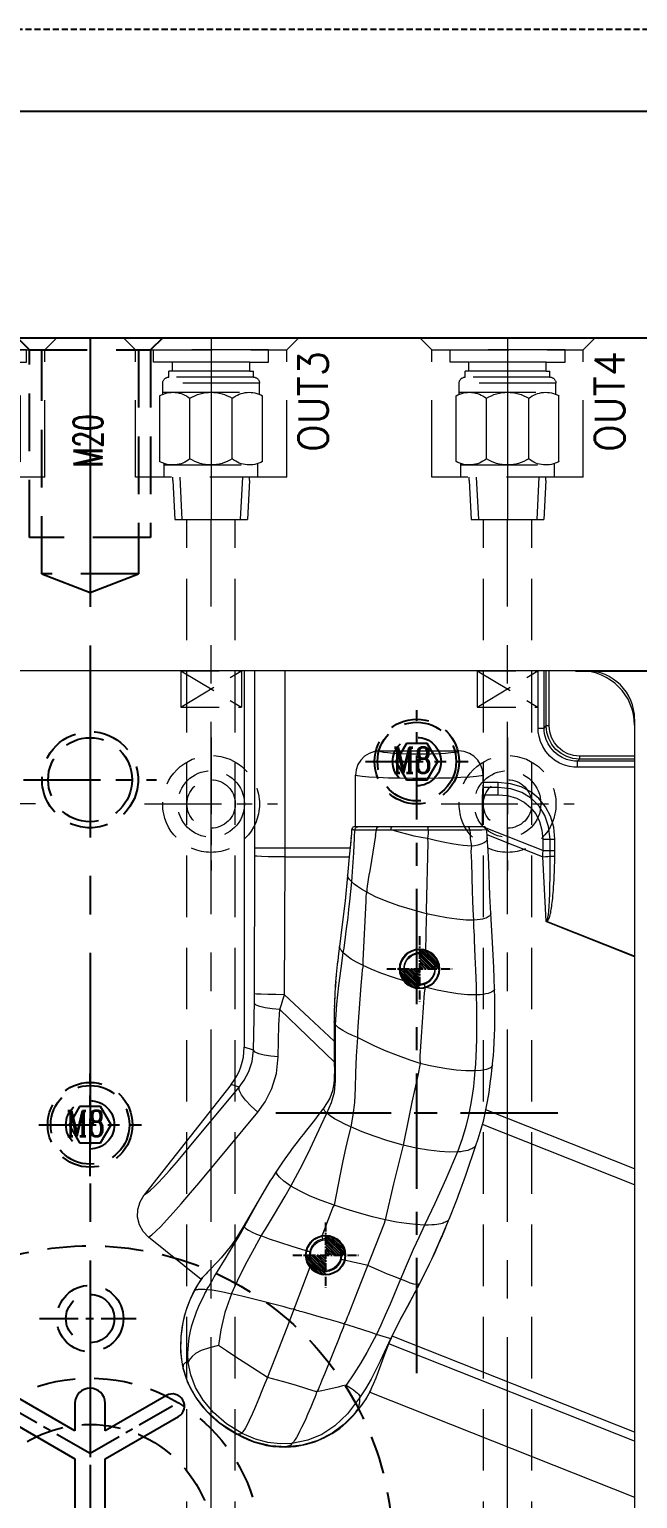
# Model space of a CAD drawing. Header units: inches. Extents: x 160917 to 162189, y -51061 to -50161.
# Drawn here: x 161896.2 to 161996.7, y -50404 to -50161.3 of the extents above; entities that cross this region are included whole.
import ezdxf
from ezdxf.enums import TextEntityAlignment as Align

# ---------------------------------------------------------------- set-up
doc = ezdxf.new("R2010")
doc.units = ezdxf.units.IN
doc.header["$LTSCALE"] = 2
doc.header["$MEASUREMENT"] = 0
doc.header["$PDMODE"] = 3
doc.header["$PDSIZE"] = 0.3125
for name, pattern in [('CENTER', [50.8, 31.75, -6.35, 6.35, -6.35]), ('CENTER2', [1.125, 0.75, -0.125, 0.125, -0.125]), ('DASHED', [0.75, 0.5, -0.25]), ('HIDDEN', [9.525, 6.35, -3.175])]:
    doc.linetypes.add(name, pattern=pattern)
doc.layers.get('0').update_dxf_attribs({"linetype": 'CONTINUOUS'})
doc.layers.get('Defpoints').update_dxf_attribs({"linetype": 'CONTINUOUS'})
for name, color, linetype in [('5', 5, 'CONTINUOUS'), ('A', 7, 'CONTINUOUS'), ('COOL', 122, 'CONTINUOUS'), ('DEFAULT_1', 7, 'CENTER'), ('Layer3', 3, 'CONTINUOUS'), ('PIN', 4, 'CONTINUOUS'), ('Ru', 8, 'CONTINUOUS'), ('SCREW', 52, 'HIDDEN'), ('WT', 4, 'CONTINUOUS')]:
    doc.layers.add(name, color=color, linetype=linetype)
for name, color, linetype, lineweight in [('dim', 3, 'CONTINUOUS', 15), ('PRODUCT', 1, 'CONTINUOUS', 15), ('WR', 122, 'HIDDEN', 18), ('枕位', 75, 'CONTINUOUS', 15)]:
    doc.layers.add(name, color=color, linetype=linetype, lineweight=lineweight)
doc.styles.add('ROMANC', font='romanc', dxfattribs={"width": 0.6, "height": 1})
doc.styles.get("Standard").update_dxf_attribs({"font": 'txt.shx', "width": 0.67})
doc.dimstyles.new('2.00', dxfattribs={"dimtxt": 5, "dimasz": 4, "dimexe": 0.666, "dimexo": 0.626, "dimgap": 1, "dimtad": 0, "dimzin": 0, "dimdsep": 46, "dimtxsty": 'Standard', "dimcen": 0.09, "dimclrd": 3, "dimclre": 3, "dimclrt": 7, "dimazin": 0, "dimtfac": 1, "dimtofl": 0, "dimtmove": 0, "dimatfit": 0, "dimfxl": 0, "dimtolj": 1, "dimtzin": 0, "dimarcsym": 0})

# ---------------------------------------------------------------- blocks, each defined once
blk = doc.blocks.new('*D35644')
at = {"layer": 'Defpoints', "color": 0}
for p in [(161985.81, -50267.21), (162063.78, -50267.21), (161987.19, -50557.21)]:
    blk.add_point(p, dxfattribs=at)
at = {"layer": 'dim', "color": 3, "linetype": 'ByBlock', "lineweight": -2}
for p, q in [((161986.44, -50267.21), (162064.45, -50267.21)), ((162063.78, -50271.21), (162063.78, -50403.56)), ((162063.78, -50553.21), (162063.78, -50420.64)), ((161987.82, -50557.21), (162064.45, -50557.21))]:
    blk.add_line(p, q, dxfattribs=at)
at = {"layer": 'dim', "color": 3, "linetype": 'ByBlock'}
for points in [[(162064.45, -50271.21), (162063.12, -50271.21), (162063.78, -50267.21)], [(162063.12, -50553.21), (162064.45, -50553.21), (162063.78, -50557.21)]]:
    blk.add_solid(points, dxfattribs=at)
at = {"layer": 'dim', "color": 7, "linetype": 'ByBlock', "insert": (162063.78, -50412.1), "char_height": 5, "attachment_point": 5, "rotation": 90}
blk.add_mtext('\\A1;290.00', dxfattribs=at)
blk = doc.blocks.new('20160723.115749')
at = {"layer": 'SCREW', "linetype": 'CENTER', "ltscale": 0.15}
for p, q in [((0, -8.5), (0, 8.5)), ((-8.5, 0), (8.5, 0))]:
    blk.add_line(p, q, dxfattribs=at)
at = {"layer": 'SCREW', "ltscale": 0.5}
blk.add_lwpolyline([(-1.73, 3), (-3.46, 0), (-1.73, -3), (1.73, -3), (3.46, 0), (1.73, 3)], close=True, dxfattribs=at)
for radius in [7, 6.5, 4]:
    blk.add_circle((0, 0), radius, dxfattribs=at)
at = {"layer": 'Layer3', "style": 'ROMANC', "width": 0.8}
blk.add_text('M8', height=4.186, dxfattribs=at).set_placement((-3.98, -1.86))
blk = doc.blocks.new('20140913.083227')
at = {"layer": 'WR', "linetype": 'CENTER', "ltscale": 0.2}
for p, q in [((0, 11), (0, -11)), ((-11, 0), (11, 0))]:
    blk.add_line(p, q, dxfattribs=at)
at = {"layer": 'WR', "linetype": 'HIDDEN', "ltscale": 0.5}
for radius in [8, 5.5, 4]:
    blk.add_circle((0, 0), radius, dxfattribs=at)
blk = doc.blocks.new('20150129.111502')
at = {"layer": '5', "color": 122, "linetype": 'HIDDEN', "lineweight": 0}
for p, q in [((0, 14.5), (0, -14.5)), ((2, 12.5), (0, 14.5)), ((2, 12.5), (2, -12.5)), ((23, 12.5), (2, 12.5)), ((23, -12.5), (23, 12.5)), ((2, -9.5), (2, 9.5)), ((4.01, 9.5), (2, 9.5)), ((4.01, 6.4), (4.01, 9.5)), ((7.51, -8), (7.51, 8)), ((9.33, 8), (7.51, 8)), ((9, 8), (9, -8)), ((20.43, 8.5), (9.57, 8.5)), ((23, 7.75), (20.77, 7.75)), ((21, 7.75), (21, -7.75)), ((4.01, -6.4), (4.01, 6.4)), ((5.51, 6.4), (4.01, 6.4)), ((5.51, 6.4), (5.51, 7)), ((6.51, 7), (5.51, 7)), ((5.51, 6.4), (5.51, 7)), ((5.51, -6.4), (5.51, 6.4)), ((6.51, -7), (6.51, 7)), ((23.56, 6.35), (23, 6.35)), ((23, 5.19), (30, 4.82)), ((23.56, 6.35), (30, 6.01)), ((30, 6.01), (30, -6.01)), ((20.01, 3.5), (9.99, 3.5)), ((20.01, -3.5), (9.99, -3.5)), ((23, -5.19), (30, -4.82)), ((5.51, -6.4), (4.01, -6.4)), ((4.01, -6.4), (4.01, -9.5)), ((5.51, -6.4), (5.51, -7)), ((5.51, -6.4), (5.51, -7)), ((6.51, -7), (5.51, -7)), ((23.56, -6.35), (23, -6.35)), ((23.56, -6.35), (30, -6.01)), ((4.01, -9.5), (2, -9.5)), ((9.33, -8), (7.51, -8)), ((20.43, -8.5), (9.57, -8.5)), ((23, -7.75), (20.77, -7.75)), ((2, -12.5), (0, -14.5)), ((23, -12.5), (2, -12.5))]:
    blk.add_line(p, q, dxfattribs=at)
at = {"layer": '5', "color": 122, "linetype": 'CENTER', "lineweight": 0, "ltscale": 0.5}
blk.add_line((0, 0), (30, 0), dxfattribs=at)
at = {"layer": '5', "color": 122, "linetype": 'HIDDEN', "lineweight": 0}
for centre, radius, start, end in [((7.51, 7), 1, 90, 180), ((13.47, 6.32), 4.47, 150.752, 219.0183), ((16.53, 6.32), 4.47, 320.9817, 29.248), ((15.66, 0), 6.66, 148.3016, 211.6984), ((14.34, 0), 6.66, 328.3016, 31.6984), ((13.47, -6.32), 4.47, 140.9817, 209.248), ((16.53, -6.32), 4.47, 330.752, 39.0183), ((7.51, -7), 1, 180, 270)]:
    blk.add_arc(centre, radius, start, end, dxfattribs=at)

msp = doc.modelspace()

# ---------------------------------------------------------------- hatches: boundary and pattern name
at = {"layer": 'PIN', "linetype": 'Continuous'}
h = msp.add_hatch(dxfattribs=at)
h.set_pattern_fill('ANSI31', color=256, scale=2.363636, angle=90.5, style=0)
h.set_pattern_definition([(135.5, (162203.38814, -50331.15394), (-0.20708683, -0.2107331), [])])
h.paths.add_polyline_path([(161960.644, -50316.443), (161957.395, -50316.471, 0.4142136), (161960.673, -50319.693)])
h.paths.add_polyline_path([(161960.616, -50313.193), (161960.644, -50316.443), (161963.894, -50316.415, 0.4142136)])
h = msp.add_hatch(dxfattribs=at)
h.set_pattern_fill('ANSI31', color=256, scale=2.363636, angle=90.5, style=0)
h.set_pattern_definition([(135.5, (162187.87094, -50378.44924), (-0.20708683, -0.2107331), [])])
h.paths.add_polyline_path([(161945.127, -50363.738), (161941.877, -50363.767, 0.4142136), (161945.156, -50366.988)])
h.paths.add_polyline_path([(161945.099, -50360.488), (161945.127, -50363.738), (161948.377, -50363.71, 0.4142136)])

# ---------------------------------------------------------------- linework, layer by layer
msp.add_line((161759.192, -50212.211), (162053.192, -50212.211))
at = {"color": 8, "linetype": 'HIDDEN', "ltscale": 0.75}
for p, q in [((161894.192, -50212.211), (161918.192, -50212.211)), ((161894.192, -50212.211), (161896.192, -50214.211)), ((161896.192, -50214.211), (161916.192, -50214.211)), ((161896.192, -50245.211), (161896.192, -50214.211)), ((161898.192, -50251.211), (161898.192, -50214.211)), ((161906.192, -50212.211), (161906.192, -50254.308)), ((161914.192, -50214.211), (161914.192, -50251.211)), ((161918.192, -50212.211), (161916.192, -50214.211)), ((161916.192, -50214.211), (161916.192, -50245.211)), ((161916.192, -50245.211), (161896.192, -50245.211)), ((161914.192, -50251.211), (161898.192, -50251.211)), ((161898.192, -50251.211), (161906.192, -50254.308)), ((161906.192, -50254.308), (161914.192, -50251.211))]:
    msp.add_line(p, q, dxfattribs=at)
at = {"linetype": 'CENTER', "ltscale": 0.5}
msp.add_line((161906.192, -50212.211), (161906.192, -50612.211), dxfattribs=at)
at = {"color": 8, "linetype": 'CENTER', "ltscale": 0.2}
msp.add_line((161895.192, -50285.211), (161917.192, -50285.211), dxfattribs=at)
at = {"color": 8, "linetype": 'CENTER', "ltscale": 0.1}
msp.add_line((161897.846, -50374.211), (161913.784, -50374.211), dxfattribs=at)
at = {"color": 8, "linetype": 'HIDDEN', "ltscale": 0.5}
for centre, radius in [((161906.192, -50285.211), 7.938), ((161906.192, -50285.211), 6.938), ((161906.192, -50412.211), 50), ((161906.192, -50374.211), 5.5), ((161906.192, -50374.211), 4), ((161906.192, -50412.211), 28.15), ((161906.192, -50412.211), 20.5)]:
    msp.add_circle(centre, radius, dxfattribs=at)
at = {"layer": 'A', "linetype": 'DASHED'}
msp.add_line((162189.013, -50161.267), (160917.04, -50161.267), dxfattribs=at)
at = {"layer": 'A'}
msp.add_line((162175.427, -50174.853), (160930.626, -50174.853), dxfattribs=at)
at = {"layer": 'DEFAULT_1', "color": 2, "linetype": 'CENTER', "ltscale": 0.3}
for p, q in [((161960.192, -50383.24), (161960.192, -50289.429)), ((161936.91, -50340.211), (161983.475, -50340.211))]:
    msp.add_line(p, q, dxfattribs=at)
at = {"layer": 'PIN', "linetype": 'CENTER2'}
for p, q in [((161960.644, -50311.026), (161960.644, -50321.86)), ((161955.228, -50316.443), (161966.061, -50316.443)), ((161945.127, -50358.322), (161945.127, -50369.155)), ((161939.711, -50363.738), (161950.544, -50363.738))]:
    msp.add_line(p, q, dxfattribs=at)
at = {"layer": 'PIN', "linetype": 'Continuous'}
for centre in [(161960.644, -50316.443), (161945.127, -50363.738)]:
    msp.add_circle(centre, 3.25, dxfattribs=at)
at = {"layer": 'PRODUCT', "linetype": 'ByBlock'}
for p, q in [((161988.192, -50267.211), (161824.192, -50267.211)), ((161980.243, -50276.669), (161980.243, -50267.211)), ((161981.242, -50276.669), (161981.242, -50267.211)), ((161981.587, -50276.324), (161981.587, -50267.211)), ((161982.086, -50276.324), (161982.086, -50267.211)), ((161980.243, -50276.669), (161981.242, -50276.669)), ((161981.242, -50276.669), (161981.587, -50276.324)), ((161982.086, -50276.324), (161981.587, -50276.324)), ((161996.192, -50275.211), (161996.192, -50549.211)), ((161986.734, -50282.162), (161987.079, -50281.817)), ((161986.734, -50283.16), (161986.734, -50282.162)), ((161996.192, -50282.162), (161986.734, -50282.162)), ((161987.079, -50281.317), (161987.079, -50281.817)), ((161996.192, -50281.317), (161987.079, -50281.317)), ((161996.192, -50281.817), (161987.079, -50281.817)), ((161996.192, -50283.16), (161986.734, -50283.16)), ((161949.371, -50294.173), (161949.309, -50294.942)), ((161949.423, -50293.446), (161949.373, -50294.196)), ((161949.423, -50293.446), (161949.423, -50293.446)), ((161949.462, -50293.3), (161949.429, -50293.446)), ((161949.492, -50293.451), (161949.653, -50293.456)), ((161949.778, -50293.005), (161949.645, -50293.069)), ((161949.925, -50292.984), (161949.778, -50293.005)), ((161949.907, -50294.827), (161949.975, -50293.466)), ((161971.238, -50292.976), (161949.925, -50292.984)), ((161949.975, -50293.466), (161950.043, -50293.22)), ((161949.975, -50293.466), (161950.049, -50293.467)), ((161950.043, -50293.22), (161950.217, -50293.041)), ((161950.217, -50293.041), (161950.452, -50292.976)), ((161953.383, -50294.412), (161952.683, -50298.554)), ((161952.766, -50293.465), (161953.552, -50293.462)), ((161953.552, -50293.462), (161954.621, -50293.46)), ((161954.621, -50293.46), (161969.938, -50293.467)), ((161969.938, -50293.467), (161970.527, -50293.466)), ((161970.527, -50293.466), (161970.921, -50293.463)), ((161970.921, -50293.463), (161971.522, -50293.454)), ((161971.629, -50293.451), (161971.715, -50293.448)), ((161971.715, -50293.448), (161971.74, -50293.448)), ((161971.849, -50294.802), (161971.806, -50294.318)), ((161949.265, -50295.423), (161949.016, -50297.96)), ((161949.318, -50294.829), (161949.24, -50295.686)), ((161949.768, -50297.276), (161949.907, -50294.827)), ((161949.016, -50297.96), (161948.755, -50301.033)), ((161952.683, -50298.554), (161952.408, -50300.276)), ((161952.408, -50300.276), (161952.289, -50300.999)), ((161961.727, -50308.134), (161961.606, -50313.437)), ((161961.816, -50307.341), (161961.727, -50308.134)), ((161961.761, -50306.808), (161961.816, -50307.341)), ((161972.693, -50312.121), (161972.425, -50307.319)), ((161948.042, -50313.782), (161948.184, -50313.019)), ((161972.91, -50316.23), (161972.693, -50312.121)), ((161947.108, -50315.19), (161946.83, -50317.912)), ((161947.117, -50315.102), (161947.056, -50315.676)), ((161969.804, -50314.443), (161969.891, -50316.665)), ((161946.781, -50318.524), (161946.688, -50319.853)), ((161946.867, -50317.528), (161946.818, -50318.058)), ((161961.581, -50319.467), (161961.408, -50320.434)), ((161946.541, -50323.206), (161946.516, -50325.063)), ((161946.573, -50322.157), (161946.536, -50323.577)), ((161946.571, -50322.176), (161946.553, -50322.721)), ((161946.516, -50325.063), (161946.511, -50325.686)), ((161946.521, -50328.394), (161946.557, -50331.804)), ((161960.915, -50327.698), (161960.717, -50330.857)), ((161960.764, -50332.076), (161960.35, -50334.038)), ((161938.381, -50347.834), (161937.892, -50348.525)), ((161968.336, -50350.348), (161969.954, -50345.616)), ((161936.032, -50351.358), (161935.524, -50352.198)), ((161936.223, -50351.052), (161936.032, -50351.358)), ((161956.364, -50351.958), (161954.956, -50357.882)), ((161932.633, -50357.32), (161933.831, -50355.186)), ((161965.625, -50357.534), (161966.683, -50354.896)), ((161931.098, -50360.083), (161932.633, -50357.32)), ((161935.158, -50359.459), (161936.65, -50356.946)), ((161945.975, -50356.682), (161944.484, -50360.599)), ((161965.432, -50358.01), (161965.625, -50357.534)), ((161934.48, -50360.556), (161935.158, -50359.459)), ((161954.817, -50358.496), (161950.414, -50369.681)), ((161954.956, -50357.882), (161954.817, -50358.496)), ((161942.531, -50365.724), (161940.691, -50370.533)), ((161924.791, -50367.434), (161924.537, -50367.748)), ((161958.682, -50372.17), (161960.631, -50368.462)), ((161934.805, -50371.381), (161933.247, -50370.984)), ((161936.747, -50371.89), (161934.805, -50371.381)), ((161940.691, -50370.533), (161938.687, -50375.729)), ((161957.632, -50374.142), (161958.682, -50372.17)), ((161944.433, -50374.012), (161941.994, -50373.323)), ((161945.731, -50374.386), (161944.433, -50374.012)), ((161938.687, -50375.729), (161936.82, -50380.524)), ((161955.84, -50377.561), (161954.14, -50381.257)), ((161955.885, -50377.665), (161956.122, -50377.144)), ((161944.914, -50383.397), (161944.52, -50384.377)), ((161943.116, -50387.765), (161942.672, -50388.827))]:
    msp.add_line(p, q, dxfattribs=at)
for points in [[(161986.734, -50283.16), (161986.14, -50283.133), (161985.424, -50283.027), (161984.624, -50282.808), (161983.786, -50282.453), (161982.962, -50281.953), (161982.2, -50281.316), (161981.541, -50280.566), (161981.015, -50279.741), (161980.634, -50278.89), (161980.394, -50278.063), (161980.276, -50277.317), (161980.243, -50276.669)], [(161986.734, -50282.162), (161986.231, -50282.139), (161985.625, -50282.049), (161984.948, -50281.864), (161984.239, -50281.564), (161983.541, -50281.141), (161982.896, -50280.602), (161982.339, -50279.968), (161981.894, -50279.27), (161981.572, -50278.549), (161981.369, -50277.849), (161981.269, -50277.217), (161981.242, -50276.669)], [(161987.079, -50281.817), (161986.007, -50281.711), (161984.977, -50281.399), (161984.028, -50280.892), (161983.195, -50280.208), (161982.512, -50279.376), (161982.005, -50278.426), (161981.692, -50277.396), (161981.587, -50276.324)], [(161987.079, -50281.317), (161986.107, -50281.222), (161985.17, -50280.939), (161984.305, -50280.477), (161983.547, -50279.856), (161982.926, -50279.098), (161982.465, -50278.233), (161982.181, -50277.296), (161982.086, -50276.324)], [(161949.429, -50293.447), (161949.432, -50293.447), (161949.447, -50293.449), (161949.468, -50293.45), (161949.492, -50293.451)], [(161949.645, -50293.069), (161949.536, -50293.17), (161949.462, -50293.3)], [(161949.653, -50293.456), (161949.757, -50293.459), (161949.797, -50293.46), (161949.839, -50293.461)], [(161949.839, -50293.461), (161949.929, -50293.465), (161949.975, -50293.466)], [(161950.049, -50293.467), (161950.23, -50293.467), (161950.334, -50293.467), (161952.766, -50293.465)], [(161950.071, -50292.976), (161950.069, -50292.978), (161950.067, -50292.984)], [(161953.383, -50294.412), (161953.596, -50293.218), (161953.706, -50293.041), (161953.855, -50292.976)], [(161955.927, -50293.462), (161955.956, -50293.218), (161956.027, -50293.041), (161956.123, -50292.976)], [(161961.953, -50294.921), (161960.907, -50294.735), (161959.779, -50294.507), (161958.568, -50294.22), (161957.275, -50293.872), (161955.927, -50293.462)], [(161962.054, -50293.468), (161962.049, -50294.025), (161962.02, -50294.513), (161961.953, -50294.921)], [(161962.054, -50293.468), (161962.048, -50293.221), (161962.032, -50293.042), (161962.01, -50292.976)], [(161968.967, -50293.469), (161968.916, -50293.222), (161968.784, -50293.042), (161968.604, -50292.976)], [(161968.967, -50293.469), (161968.994, -50294.209), (161969.031, -50294.909), (161969.096, -50295.566), (161969.208, -50296.175)], [(161971.665, -50293.213), (161971.553, -50293.087), (161971.405, -50293.005), (161971.238, -50292.976)], [(161971.522, -50293.454), (161971.582, -50293.453), (161971.629, -50293.451)], [(161971.74, -50293.448), (161971.717, -50293.326), (161971.665, -50293.213)], [(161971.806, -50294.318), (161971.77, -50293.879), (161971.74, -50293.448)], [(161961.953, -50294.921), (161962.008, -50295.566), (161961.761, -50306.808)], [(161969.208, -50296.175), (161968.597, -50296.145), (161967.869, -50296.079), (161967.006, -50295.971), (161965.997, -50295.812), (161964.832, -50295.595), (161963.491, -50295.305), (161961.953, -50294.921)], [(161969.208, -50296.175), (161969.135, -50296.983), (161969.173, -50297.88), (161969.225, -50298.858), (161969.358, -50303.645)], [(161971.849, -50294.802), (161971.84, -50294.902), (161971.817, -50295.006), (161971.776, -50295.114), (161971.716, -50295.224), (161971.633, -50295.337), (161971.52, -50295.453), (161971.369, -50295.569), (161971.176, -50295.685), (161970.936, -50295.801), (161970.637, -50295.911), (161970.265, -50296.014), (161969.796, -50296.104), (161969.208, -50296.175)], [(161972.109, -50299.158), (161972.001, -50296.887), (161971.849, -50294.802)], [(161949.468, -50302.093), (161949.512, -50301.264), (161949.578, -50300.37), (161949.768, -50297.276)], [(161972.425, -50307.319), (161972.278, -50304.342), (161972.109, -50299.158)], [(161948.755, -50301.033), (161948.347, -50305.204), (161947.866, -50309.1), (161947.394, -50312.757)], [(161949.468, -50302.093), (161949.093, -50301.686), (161948.856, -50301.332), (161948.755, -50301.034)], [(161952.289, -50300.999), (161952.004, -50302.791), (161951.931, -50303.307), (161951.917, -50303.809)], [(161948.829, -50307.94), (161948.984, -50306.662), (161949.145, -50305.275), (161949.468, -50302.093)], [(161951.917, -50303.809), (161951.06, -50303.312), (161950.376, -50302.851), (161949.864, -50302.449), (161949.468, -50302.093)], [(161951.917, -50303.809), (161951.822, -50304.112), (161951.781, -50304.469), (161951.768, -50304.868), (161951.749, -50305.295), (161951.256, -50315.074)], [(161961.816, -50307.341), (161959.501, -50306.723), (161957.212, -50306.012), (161955.121, -50305.259), (161953.38, -50304.53), (161951.917, -50303.809)], [(161969.358, -50303.645), (161969.409, -50305.097), (161969.452, -50306.679), (161969.571, -50308.403)], [(161948.184, -50313.019), (161948.406, -50311.223), (161948.54, -50310.213), (161948.829, -50307.94)], [(161969.571, -50308.403), (161968.364, -50308.387), (161966.826, -50308.258), (161965.144, -50308.024), (161963.45, -50307.708), (161961.816, -50307.341)], [(161969.571, -50308.403), (161969.54, -50308.954), (161969.573, -50309.558), (161969.623, -50310.215), (161969.659, -50310.931), (161969.685, -50311.707), (161969.804, -50314.443)], [(161972.425, -50307.319), (161972.406, -50307.406), (161972.371, -50307.494), (161972.316, -50307.584), (161972.237, -50307.677), (161972.133, -50307.77), (161971.998, -50307.865), (161971.827, -50307.959), (161971.615, -50308.051), (161971.356, -50308.141), (161971.038, -50308.226), (161970.652, -50308.303), (161970.17, -50308.365), (161969.571, -50308.403)], [(161946.76, -50325.704), (161946.979, -50322.298), (161947.308, -50319.189), (161947.687, -50316.366), (161948.042, -50313.782)], [(161947.394, -50312.757), (161947.253, -50313.928), (161947.117, -50315.102)], [(161948.042, -50313.782), (161947.896, -50313.625), (161947.774, -50313.48), (161947.673, -50313.347), (161947.591, -50313.225), (161947.523, -50313.113), (161947.471, -50313.01), (161947.434, -50312.917), (161947.409, -50312.831), (161947.395, -50312.753)], [(161951.311, -50315.888), (161950.214, -50315.332), (161949.365, -50314.832), (161948.648, -50314.323), (161948.042, -50313.782)], [(161960.651, -50313.297), (161960.326, -50313.312), (161959.97, -50313.365), (161959.586, -50313.469), (161959.182, -50313.635), (161958.769, -50313.878), (161958.358, -50314.217), (161957.973, -50314.671), (161957.653, -50315.252), (161957.453, -50315.956), (161957.429, -50316.729), (161957.586, -50317.449), (161957.858, -50318.035), (161958.197, -50318.5)], [(161960.644, -50313.804), (161960.382, -50313.817), (161960.092, -50313.862), (161959.781, -50313.949), (161959.454, -50314.089), (161959.117, -50314.293), (161958.781, -50314.577), (161958.467, -50314.957), (161958.206, -50315.444), (161958.042, -50316.035), (161958.021, -50316.682), (161958.148, -50317.284), (161958.37, -50317.774), (161958.646, -50318.162)], [(161961.416, -50313.92), (161961.199, -50313.863), (161960.998, -50313.828), (161960.813, -50313.809), (161960.644, -50313.804)], [(161961.606, -50313.437), (161961.338, -50313.369), (161961.089, -50313.326), (161960.86, -50313.304), (161960.651, -50313.297)], [(161961.392, -50318.972), (161961.502, -50318.936), (161961.61, -50318.896), (161961.718, -50318.851), (161961.829, -50318.798), (161961.944, -50318.736), (161962.067, -50318.661), (161962.199, -50318.571), (161962.339, -50318.46), (161962.485, -50318.327), (161962.634, -50318.168), (161962.781, -50317.981), (161962.923, -50317.762), (161963.053, -50317.503), (161963.166, -50317.196), (161963.245, -50316.842), (161963.276, -50316.454), (161963.247, -50316.054), (161963.159, -50315.666), (161963.024, -50315.316), (161962.862, -50315.022), (161962.687, -50314.779), (161962.508, -50314.579), (161962.328, -50314.415), (161962.154, -50314.281), (161961.986, -50314.173), (161961.828, -50314.086), (161961.68, -50314.017), (161961.543, -50313.962), (161961.416, -50313.92)], [(161961.606, -50313.437), (161961.527, -50313.679), (161961.457, -50313.856), (161961.416, -50313.92)], [(161961.583, -50319.467), (161961.719, -50319.426), (161961.852, -50319.379), (161961.986, -50319.325), (161962.122, -50319.262), (161962.265, -50319.189), (161962.417, -50319.1), (161962.579, -50318.992), (161962.753, -50318.86), (161962.934, -50318.701), (161963.118, -50318.512), (161963.3, -50318.288), (161963.474, -50318.026), (161963.635, -50317.718), (161963.773, -50317.35), (161963.871, -50316.928), (161963.908, -50316.466), (161963.872, -50315.988), (161963.764, -50315.524), (161963.597, -50315.106), (161963.397, -50314.754), (161963.181, -50314.464), (161962.958, -50314.225), (161962.737, -50314.028), (161962.521, -50313.868), (161962.313, -50313.739), (161962.118, -50313.635), (161961.934, -50313.552), (161961.764, -50313.487), (161961.606, -50313.437)], [(161951.311, -50315.888), (161951.168, -50316.619), (161951.093, -50317.409)], [(161951.256, -50315.074), (161951.255, -50315.538), (161951.311, -50315.888)], [(161958.197, -50318.5), (161956.168, -50317.832), (161954.262, -50317.142), (161952.652, -50316.492), (161951.311, -50315.888)], [(161973.049, -50319.777), (161972.988, -50318.059), (161972.91, -50316.23)], [(161946.83, -50317.912), (161946.724, -50319.324), (161946.637, -50320.74), (161946.571, -50322.176)], [(161951.093, -50317.409), (161950.956, -50319.18), (161950.445, -50325.989)], [(161958.197, -50318.5), (161958.406, -50318.325), (161958.572, -50318.2), (161958.646, -50318.162)], [(161958.197, -50318.5), (161958.511, -50318.809), (161958.825, -50319.048), (161959.134, -50319.229), (161959.43, -50319.364), (161959.712, -50319.462), (161959.976, -50319.528), (161960.222, -50319.57), (161960.45, -50319.592), (161960.66, -50319.599)], [(161958.646, -50318.162), (161958.901, -50318.421), (161959.157, -50318.621), (161959.408, -50318.773), (161959.648, -50318.885), (161959.876, -50318.967), (161960.09, -50319.022), (161960.289, -50319.057), (161960.474, -50319.076), (161960.644, -50319.081)], [(161969.891, -50316.665), (161969.979, -50319.278), (161970.017, -50320.753)], [(161946.655, -50320.386), (161946.624, -50320.972), (161946.596, -50321.581)], [(161960.644, -50319.081), (161960.778, -50319.077), (161960.911, -50319.067), (161961.041, -50319.051), (161961.165, -50319.028), (161961.283, -50319.002), (161961.392, -50318.972)], [(161960.66, -50319.599), (161960.825, -50319.595), (161960.989, -50319.583), (161961.149, -50319.563), (161961.302, -50319.536), (161961.447, -50319.504), (161961.581, -50319.467)], [(161961.408, -50320.434), (161961.236, -50322.845), (161960.915, -50327.698)], [(161961.583, -50319.467), (161961.504, -50319.219), (161961.434, -50319.037), (161961.392, -50318.972)], [(161970.017, -50320.753), (161968.579, -50320.713), (161966.962, -50320.549), (161965.33, -50320.296), (161963.578, -50319.942), (161961.583, -50319.467)], [(161970.017, -50320.753), (161970.054, -50322.825), (161970.071, -50324.731), (161970.06, -50326.479), (161970.035, -50328.084), (161969.995, -50329.556), (161969.939, -50330.908), (161969.869, -50332.151), (161969.771, -50333.297)], [(161973.049, -50319.777), (161973.015, -50319.886), (161972.95, -50319.997), (161972.85, -50320.104), (161972.708, -50320.211), (161972.518, -50320.313), (161972.278, -50320.41), (161971.982, -50320.503), (161971.622, -50320.586), (161971.187, -50320.66), (161970.659, -50320.718), (161970.017, -50320.753)], [(161973.108, -50322.673), (161973.085, -50321.244), (161973.049, -50319.777)], [(161973.04, -50327.332), (161973.078, -50326.35), (161973.098, -50325.243), (161973.108, -50322.673)], [(161946.511, -50325.686), (161946.511, -50327.027), (161946.521, -50328.394)], [(161946.76, -50325.704), (161946.595, -50325.408), (161946.516, -50325.129)], [(161946.754, -50334.969), (161946.737, -50330.753), (161946.734, -50328.354), (161946.76, -50325.704)], [(161950.388, -50327.811), (161949.549, -50327.457), (161948.719, -50327.064), (161947.944, -50326.637), (161947.246, -50326.173), (161946.76, -50325.704)], [(161950.445, -50325.989), (161950.378, -50326.982), (161950.388, -50327.811)], [(161950.388, -50327.811), (161950.158, -50330.864), (161950.063, -50333.63), (161949.995, -50336.169), (161949.869, -50338.508), (161949.615, -50340.636), (161949.301, -50342.537)], [(161960.764, -50332.076), (161959.076, -50331.513), (161957.167, -50330.819), (161955.153, -50330.018), (161953.272, -50329.212), (161951.686, -50328.475), (161950.388, -50327.811)], [(161972.779, -50331.567), (161972.856, -50330.735), (161972.912, -50329.902), (161973.04, -50327.332)], [(161960.717, -50330.857), (161960.694, -50331.481), (161960.764, -50332.076)], [(161946.557, -50331.804), (161946.563, -50333.427), (161946.554, -50334.112), (161946.526, -50334.752), (161946.474, -50335.379), (161946.387, -50336.006), (161946.252, -50336.625), (161946.06, -50337.226), (161945.807, -50337.797), (161945.506, -50338.342), (161945.173, -50338.869), (161944.818, -50339.386)], [(161969.771, -50333.297), (161968.287, -50333.289), (161966.718, -50333.171), (161965.128, -50332.968), (161963.57, -50332.694), (161962.1, -50332.389), (161960.764, -50332.076)], [(161969.771, -50333.297), (161969.684, -50334.538), (161969.539, -50335.889), (161969.347, -50337.353), (161969.091, -50338.942), (161968.744, -50340.658), (161968.298, -50342.514), (161967.686, -50344.517), (161966.896, -50346.695)], [(161972.689, -50332.397), (161972.376, -50332.789), (161971.703, -50333.063), (161970.78, -50333.226), (161969.771, -50333.297)], [(161971.626, -50339.761), (161971.889, -50338.342), (161972.127, -50336.867), (161972.34, -50335.365), (161972.529, -50333.866), (161972.779, -50331.567)], [(161945.335, -50340.287), (161946.081, -50338.541), (161946.581, -50336.808), (161946.754, -50334.969)], [(161960.35, -50334.038), (161959.388, -50338.494), (161958.864, -50340.967), (161957.92, -50345.571)], [(161939.396, -50352.335), (161940.933, -50349.505), (161942.242, -50346.903), (161943.356, -50344.499), (161944.362, -50342.293), (161945.335, -50340.287)], [(161944.818, -50339.386), (161944.023, -50340.47), (161943.267, -50341.435), (161941.948, -50343.081)], [(161945.335, -50340.287), (161945.006, -50339.935), (161944.836, -50339.638), (161944.818, -50339.386)], [(161949.301, -50342.537), (161948.4, -50342.133), (161947.493, -50341.689), (161946.607, -50341.198), (161945.86, -50340.71), (161945.335, -50340.287)], [(161971.043, -50342.185), (161971.254, -50341.391), (161971.449, -50340.582), (161971.626, -50339.761)], [(161941.948, -50343.081), (161941.384, -50343.794), (161940.873, -50344.449), (161940.408, -50345.056), (161939.985, -50345.617), (161939.602, -50346.135), (161939.254, -50346.614), (161938.381, -50347.834)], [(161949.301, -50342.537), (161948.867, -50344.252), (161948.422, -50346.116), (161947.98, -50348.151), (161947.518, -50350.367), (161946.522, -50355.492)], [(161957.92, -50345.571), (161955.392, -50344.848), (161953.153, -50344.111), (161951.144, -50343.349), (161949.301, -50342.537)], [(161969.954, -50345.616), (161970.317, -50344.544), (161970.684, -50343.4), (161971.043, -50342.185)], [(161957.92, -50345.571), (161957.157, -50348.652), (161956.364, -50351.958)], [(161966.896, -50346.695), (161965.621, -50346.72), (161963.997, -50346.635), (161962.149, -50346.417), (161960.093, -50346.055), (161957.92, -50345.571)], [(161966.896, -50346.695), (161964.977, -50351.193), (161963.158, -50355.202), (161961.465, -50358.781)], [(161969.954, -50345.616), (161969.909, -50345.687), (161969.847, -50345.763), (161969.77, -50345.84), (161969.678, -50345.917), (161969.566, -50345.997), (161969.43, -50346.081), (161969.27, -50346.166), (161969.082, -50346.252), (161968.863, -50346.341), (161968.605, -50346.43), (161968.287, -50346.512), (161967.902, -50346.585), (161967.443, -50346.648), (161966.896, -50346.695)], [(161936.784, -50350.171), (161936.595, -50350.464), (161936.223, -50351.052)], [(161937.892, -50348.525), (161937.659, -50348.861), (161937.429, -50349.199), (161937.202, -50349.54), (161936.784, -50350.171)], [(161939.396, -50352.335), (161938.24, -50351.527), (161937.505, -50350.859), (161937.074, -50350.309), (161936.975, -50349.881)], [(161966.683, -50354.896), (161966.907, -50354.317), (161967.15, -50353.672), (161967.412, -50352.956), (161967.697, -50352.166), (161968.005, -50351.299), (161968.336, -50350.348)], [(161935.524, -50352.198), (161933.8, -50355.103), (161931.648, -50358.772)], [(161933.831, -50355.186), (161935.584, -50352.117), (161935.814, -50351.724), (161936.032, -50351.358)], [(161936.65, -50356.946), (161938.414, -50354.012), (161939.396, -50352.335)], [(161946.522, -50355.492), (161944.37, -50354.716), (161942.567, -50353.975), (161940.921, -50353.195), (161939.396, -50352.335)], [(161946.522, -50355.492), (161946.303, -50355.818), (161946.145, -50356.227), (161945.975, -50356.682)], [(161954.956, -50357.882), (161952.882, -50357.386), (161950.725, -50356.795), (161948.51, -50356.131), (161946.522, -50355.492)], [(161931.648, -50358.772), (161930.528, -50360.587), (161929.536, -50362.08), (161928.65, -50363.263), (161927.861, -50364.181), (161927.188, -50364.902), (161925.877, -50366.273)], [(161930.024, -50361.916), (161930.547, -50361.04), (161931.098, -50360.083)], [(161931.648, -50358.772), (161931.637, -50358.903), (161931.676, -50359.038)], [(161931.676, -50359.038), (161931.93, -50359.331), (161932.39, -50359.635), (161933.001, -50359.938), (161933.711, -50360.246), (161934.48, -50360.556)], [(161961.465, -50358.781), (161959.996, -50358.702), (161958.492, -50358.532), (161956.826, -50358.264), (161954.956, -50357.882)], [(161961.465, -50358.781), (161960.568, -50360.707), (161959.608, -50362.824), (161958.593, -50365.145), (161957.503, -50367.693)], [(161964.92, -50359.242), (161964.362, -50360.574), (161963.734, -50362.006), (161963.043, -50363.559), (161962.253, -50365.228), (161961.41, -50366.93), (161960.61, -50368.491)], [(161965.43, -50358.015), (161965.418, -50357.98), (161965.368, -50358.014), (161965.295, -50358.078), (161965.214, -50358.135), (161965.121, -50358.188), (161965.008, -50358.246), (161964.878, -50358.307), (161964.733, -50358.369), (161964.565, -50358.432), (161964.369, -50358.497), (161964.137, -50358.561), (161963.859, -50358.62), (161963.529, -50358.674), (161963.142, -50358.721), (161962.681, -50358.759), (161962.128, -50358.781), (161961.465, -50358.781)], [(161963.08, -50363.495), (161963.841, -50361.78), (161964.183, -50361), (161964.491, -50360.28), (161965.432, -50358.01)], [(161926.981, -50366.903), (161928.661, -50364.154), (161929.084, -50363.468), (161930.024, -50361.916)], [(161929.557, -50370.103), (161930.869, -50367.28), (161932.161, -50364.791), (161933.366, -50362.566), (161934.48, -50360.556)], [(161941.908, -50363.008), (161939.573, -50362.331), (161937.552, -50361.675), (161935.87, -50361.082), (161934.48, -50360.556)], [(161944.484, -50360.599), (161943.934, -50360.742), (161943.471, -50360.949), (161943.088, -50361.194), (161942.778, -50361.459), (161942.529, -50361.73), (161942.33, -50362.004), (161942.173, -50362.275), (161942.055, -50362.536), (161941.968, -50362.782), (161941.908, -50363.008)], [(161944.66, -50361.081), (161944.202, -50361.205), (161943.817, -50361.383), (161943.501, -50361.592), (161943.243, -50361.815), (161943.035, -50362.046), (161942.868, -50362.277), (161942.737, -50362.505), (161942.636, -50362.725), (161942.563, -50362.931), (161942.511, -50363.121)], [(161945.051, -50360.553), (161944.874, -50360.557), (161944.685, -50360.571), (161944.484, -50360.599)], [(161944.484, -50360.599), (161944.539, -50360.843), (161944.603, -50361.019), (161944.66, -50361.081)], [(161945.127, -50361.038), (161944.981, -50361.043), (161944.825, -50361.056), (161944.66, -50361.081)], [(161948.232, -50364.595), (161948.329, -50363.849), (161948.26, -50363.159), (161948.077, -50362.574), (161947.821, -50362.086), (161947.523, -50361.687), (161947.207, -50361.37), (161946.888, -50361.126), (161946.576, -50360.939), (161946.276, -50360.8), (161945.992, -50360.698), (161945.727, -50360.629), (161945.482, -50360.584), (161945.257, -50360.561), (161945.051, -50360.553)], [(161947.742, -50364.409), (161947.827, -50363.784), (161947.776, -50363.206), (161947.629, -50362.716), (161947.421, -50362.308), (161947.177, -50361.976), (161946.916, -50361.711), (161946.652, -50361.506), (161946.392, -50361.349), (161946.144, -50361.234), (161945.91, -50361.152), (161945.691, -50361.096), (161945.487, -50361.061), (161945.299, -50361.043), (161945.127, -50361.038)], [(161941.908, -50363.008), (161941.871, -50363.193), (161941.843, -50363.402), (161941.828, -50363.636), (161941.832, -50363.892), (161941.86, -50364.17), (161941.918, -50364.466), (161942.009, -50364.776), (161942.14, -50365.094), (161942.313, -50365.413), (161942.531, -50365.724)], [(161941.908, -50363.008), (161942.123, -50363.059), (161942.318, -50363.099), (161942.457, -50363.121), (161942.511, -50363.121)], [(161942.511, -50363.121), (161942.479, -50363.276), (161942.454, -50363.452), (161942.441, -50363.648), (161942.442, -50363.863), (161942.463, -50364.096), (161942.508, -50364.343), (161942.582, -50364.602), (161942.687, -50364.868), (161942.829, -50365.134), (161943.008, -50365.394)], [(161945.095, -50366.98), (161945.908, -50366.886), (161946.603, -50366.626), (161947.157, -50366.268), (161947.578, -50365.859), (161947.885, -50365.431), (161948.098, -50365.004), (161948.232, -50364.595)], [(161945.127, -50366.431), (161945.8, -50366.347), (161946.379, -50366.125), (161946.839, -50365.821), (161947.19, -50365.474), (161947.448, -50365.113), (161947.627, -50364.753), (161947.742, -50364.409)], [(161948.232, -50364.595), (161947.986, -50364.524), (161947.805, -50364.456), (161947.742, -50364.409)], [(161952.09, -50365.433), (161950.913, -50365.193), (161949.625, -50364.914), (161948.232, -50364.595)], [(161960.631, -50368.462), (161961.18, -50367.399), (161961.699, -50366.369), (161962.19, -50365.374), (161962.652, -50364.417), (161963.08, -50363.495)], [(161925.877, -50366.273), (161925.607, -50366.559), (161925.359, -50366.803), (161925.138, -50367.028), (161924.95, -50367.24), (161924.791, -50367.434)], [(161925.511, -50369.394), (161925.675, -50369.153), (161925.849, -50368.852), (161926.037, -50368.508), (161926.243, -50368.143), (161926.469, -50367.757), (161926.715, -50367.344), (161926.981, -50366.903)], [(161942.531, -50365.724), (161942.753, -50365.554), (161942.93, -50365.431), (161943.008, -50365.394)], [(161942.531, -50365.724), (161942.969, -50366.18), (161943.428, -50366.511), (161943.881, -50366.737), (161944.316, -50366.879), (161944.722, -50366.955), (161945.095, -50366.98)], [(161943.008, -50365.394), (161943.367, -50365.773), (161943.745, -50366.047), (161944.121, -50366.235), (161944.481, -50366.352), (161944.818, -50366.413), (161945.127, -50366.431)], [(161957.503, -50367.693), (161956.563, -50367.342), (161955.359, -50366.861), (161953.87, -50366.227), (161952.09, -50365.433)], [(161923.406, -50369.576), (161922.773, -50370.886), (161922.224, -50372.291), (161921.764, -50373.802), (161921.409, -50375.414), (161921.195, -50377.124), (161921.13, -50378.894), (161921.24, -50380.668), (161921.536, -50382.39)], [(161921.523, -50382.159), (161921.2, -50379.744), (161921.224, -50377.196), (161921.55, -50374.879), (161922.081, -50372.869), (161922.726, -50371.131), (161923.442, -50369.627)], [(161922.428, -50381.482), (161922.358, -50379.937), (161922.431, -50378.574), (161922.582, -50377.373), (161922.785, -50376.31), (161923.025, -50375.365), (161923.276, -50374.518), (161923.539, -50373.761), (161923.803, -50373.081), (161924.056, -50372.465), (161924.3, -50371.905), (161924.536, -50371.393), (161924.76, -50370.923), (161924.973, -50370.492), (161925.179, -50370.094), (161925.363, -50369.729), (161925.511, -50369.394)], [(161923.405, -50369.577), (161923.437, -50369.556), (161923.456, -50369.561), (161923.442, -50369.627)], [(161924.537, -50367.748), (161923.934, -50368.639), (161923.406, -50369.576)], [(161923.442, -50369.627), (161924.084, -50368.484), (161924.791, -50367.434)], [(161923.442, -50369.627), (161923.518, -50369.519), (161923.555, -50369.491), (161923.586, -50369.484), (161923.631, -50369.464), (161923.683, -50369.445), (161923.744, -50369.431), (161923.818, -50369.416), (161923.909, -50369.401), (161924.015, -50369.389), (161924.135, -50369.376), (161924.272, -50369.365), (161924.433, -50369.357), (161924.626, -50369.352), (161924.859, -50369.354), (161925.143, -50369.365), (161925.511, -50369.394)], [(161925.511, -50369.394), (161926.35, -50369.494), (161927.314, -50369.65), (161928.393, -50369.855), (161929.557, -50370.103)], [(161950.414, -50369.681), (161948.838, -50373.655), (161948.699, -50374.001), (161948.456, -50374.631)], [(161957.503, -50367.693), (161955.768, -50371.845), (161954.988, -50373.66), (161954.251, -50375.318), (161953.555, -50376.843)], [(161960.61, -50368.491), (161958.195, -50373.01), (161957.449, -50374.38), (161956.66, -50375.884), (161955.84, -50377.561)], [(161960.61, -50368.491), (161960.252, -50368.607), (161959.717, -50368.538), (161959.096, -50368.352), (161958.353, -50368.062), (161957.503, -50367.693)], [(161960.631, -50368.462), (161960.621, -50368.477), (161960.61, -50368.491)], [(161929.557, -50370.103), (161928.458, -50373.215), (161927.784, -50376.084), (161927.439, -50378.689)], [(161933.247, -50370.984), (161932.389, -50370.771), (161931.479, -50370.549), (161930.53, -50370.325), (161929.557, -50370.103)], [(161939.885, -50372.63), (161939.533, -50372.636), (161939.153, -50372.548), (161938.739, -50372.423), (161938.295, -50372.303), (161937.815, -50372.179), (161936.747, -50371.89)], [(161941.994, -50373.323), (161941.613, -50373.218), (161941.26, -50373.12), (161940.932, -50373.026), (161940.626, -50372.942), (161940.338, -50372.869), (161940.085, -50372.777), (161939.885, -50372.63)], [(161948.121, -50375.091), (161947.262, -50374.835), (161945.731, -50374.386)], [(161948.456, -50374.631), (161948.315, -50374.891), (161948.121, -50375.091)], [(161956.122, -50377.144), (161956.606, -50376.136), (161957.113, -50375.135), (161957.632, -50374.142)], [(161948.121, -50375.091), (161948.113, -50375.406), (161948.012, -50375.746), (161947.857, -50376.114), (161947.696, -50376.506), (161947.531, -50376.927), (161947.351, -50377.376)], [(161953.555, -50376.843), (161952.648, -50376.524), (161951.444, -50376.124), (161949.91, -50375.639), (161948.121, -50375.091)], [(161953.555, -50376.843), (161952.782, -50378.285), (161951.911, -50379.838), (161950.916, -50381.51), (161949.781, -50383.331), (161948.537, -50385.196)], [(161955.84, -50377.561), (161955.735, -50377.502), (161955.545, -50377.441), (161955.21, -50377.34), (161954.616, -50377.165), (161953.555, -50376.843)], [(161927.439, -50378.689), (161925.914, -50379.034), (161924.551, -50379.483), (161923.608, -50379.983), (161923.035, -50380.463), (161922.659, -50380.921), (161922.428, -50381.482)], [(161935.526, -50383.925), (161932.09, -50381.736), (161930.3, -50380.579), (161928.747, -50379.558), (161927.439, -50378.689)], [(161947.351, -50377.376), (161945.145, -50382.835), (161944.914, -50383.397)], [(161952.512, -50386.154), (161952.768, -50385.592), (161953.093, -50384.865), (161953.469, -50383.994), (161953.879, -50382.95), (161954.313, -50381.762), (161954.756, -50380.528), (161955.184, -50379.363), (161955.571, -50378.393)], [(161955.571, -50378.393), (161955.729, -50378.019), (161955.885, -50377.665)], [(161955.885, -50377.665), (161955.874, -50377.608), (161955.84, -50377.561)], [(161922.428, -50381.482), (161922.329, -50381.392), (161922.245, -50381.396), (161922.166, -50381.422), (161922.087, -50381.449), (161922.007, -50381.48), (161921.931, -50381.517), (161921.86, -50381.561), (161921.791, -50381.613), (161921.723, -50381.671), (161921.658, -50381.736), (161921.609, -50381.806), (161921.576, -50381.877), (161921.558, -50381.946), (161921.552, -50382.014), (161921.551, -50382.077), (161921.548, -50382.132), (161921.548, -50382.189), (161921.543, -50382.212), (161921.523, -50382.159)], [(161931.319, -50393.185), (161928.727, -50391.595), (161926.578, -50389.73), (161924.874, -50387.702), (161923.637, -50385.618), (161922.848, -50383.535), (161922.428, -50381.482)], [(161936.82, -50380.524), (161936.097, -50382.368), (161935.776, -50383.173), (161935.526, -50383.925)], [(161954.14, -50381.257), (161953.445, -50382.67), (161952.635, -50384.199), (161951.706, -50385.794), (161950.723, -50387.322)], [(161921.523, -50382.159), (161921.537, -50382.261), (161921.541, -50382.323), (161921.539, -50382.36), (161921.536, -50382.391)], [(161930.519, -50393.316), (161927.824, -50391.603), (161925.503, -50389.525), (161923.648, -50387.211), (161922.371, -50384.817), (161921.523, -50382.159)], [(161921.536, -50382.39), (161922.055, -50384.122), (161922.779, -50385.788), (161923.697, -50387.35), (161924.794, -50388.793), (161926.034, -50390.113), (161927.39, -50391.315), (161928.865, -50392.377), (161930.432, -50393.315)], [(161935.526, -50383.925), (161935.084, -50384.914), (161934.601, -50386.126), (161934.061, -50387.445), (161933.508, -50388.76), (161932.974, -50389.993), (161932.5, -50391.038), (161932.14, -50391.774), (161931.883, -50392.25), (161931.693, -50392.564), (161931.549, -50392.779), (161931.433, -50392.936), (161931.329, -50393.053), (161931.319, -50393.185)], [(161943.601, -50386.308), (161942.035, -50385.803), (161940.158, -50385.232), (161937.976, -50384.601), (161935.526, -50383.925)], [(161944.52, -50384.377), (161944.192, -50385.158), (161944.059, -50385.502), (161943.94, -50385.82), (161943.797, -50386.092), (161943.601, -50386.308)], [(161943.601, -50386.308), (161943.519, -50386.797), (161943.33, -50387.276), (161943.116, -50387.765)], [(161945.481, -50385.927), (161944.512, -50386.137), (161943.601, -50386.308)], [(161948.537, -50385.196), (161947.914, -50385.352), (161947.205, -50385.526), (161945.481, -50385.927)], [(161948.537, -50385.196), (161949.234, -50385.655), (161949.744, -50386.012), (161950.108, -50386.291), (161950.368, -50386.516), (161950.552, -50386.702), (161950.682, -50386.87), (161950.75, -50387.053), (161950.723, -50387.322)], [(161949.654, -50390.3), (161950.681, -50389.09), (161951.619, -50387.795), (161952.408, -50386.389)], [(161952.512, -50386.154), (161951.797, -50387.438), (161950.897, -50388.749), (161949.808, -50390.071)], [(161952.408, -50386.389), (161952.437, -50386.322), (161952.512, -50386.154)], [(161950.723, -50387.322), (161948.726, -50389.956), (161946.624, -50391.958), (161944.484, -50393.363), (161942.188, -50394.308), (161939.538, -50394.849)], [(161942.672, -50388.827), (161942.136, -50390.063), (161941.83, -50390.757), (161941.495, -50391.497), (161941.152, -50392.227), (161940.824, -50392.895), (161940.536, -50393.451), (161940.296, -50393.875), (161940.103, -50394.191), (161939.941, -50394.433), (161939.812, -50394.617), (161939.703, -50394.75), (161939.538, -50394.849)], [(161950.723, -50387.322), (161950.737, -50387.861), (161950.672, -50388.34), (161950.567, -50388.757), (161950.42, -50389.112), (161950.25, -50389.418), (161950.071, -50389.683), (161949.905, -50389.919), (161949.808, -50390.071)], [(161938.529, -50395.445), (161940.163, -50395.329), (161941.807, -50395.027), (161943.395, -50394.556), (161944.876, -50393.938), (161946.207, -50393.182), (161947.444, -50392.352), (161948.577, -50391.383), (161949.654, -50390.3)], [(161949.808, -50390.071), (161948.146, -50391.723), (161946.201, -50393.143), (161943.813, -50394.358), (161941.256, -50395.109), (161938.644, -50395.403)], [(161949.808, -50390.071), (161949.73, -50390.171), (161949.687, -50390.233), (161949.666, -50390.27), (161949.653, -50390.301)], [(161930.519, -50393.316), (161930.475, -50393.316), (161930.432, -50393.315)], [(161930.432, -50393.315), (161931.373, -50393.799), (161932.334, -50394.234), (161933.32, -50394.611), (161934.33, -50394.923), (161935.363, -50395.164), (161936.412, -50395.331), (161937.468, -50395.424), (161938.529, -50395.445)], [(161930.915, -50393.332), (161930.821, -50393.33), (161930.77, -50393.327), (161930.714, -50393.325), (161930.653, -50393.324), (161930.588, -50393.321), (161930.519, -50393.316)], [(161938.644, -50395.403), (161936.036, -50395.241), (161933.306, -50394.566), (161930.519, -50393.316)], [(161931.319, -50393.185), (161931.21, -50393.185), (161931.164, -50393.22), (161931.127, -50393.254), (161931.085, -50393.281), (161931.042, -50393.304), (161931, -50393.322), (161930.957, -50393.33), (161930.915, -50393.332)], [(161939.538, -50394.849), (161937.585, -50394.905), (161935.558, -50394.665), (161933.505, -50394.114), (161931.319, -50393.185)], [(161938.644, -50395.403), (161938.586, -50395.425), (161938.528, -50395.445)], [(161938.895, -50395.315), (161938.734, -50395.372), (161938.644, -50395.403)], [(161939.033, -50395.265), (161938.966, -50395.289), (161938.895, -50395.315)], [(161939.538, -50394.849), (161939.588, -50394.886), (161939.56, -50394.931), (161939.504, -50394.979), (161939.457, -50395.025), (161939.412, -50395.068), (161939.362, -50395.108), (161939.309, -50395.144), (161939.259, -50395.175), (161939.207, -50395.201), (161939.152, -50395.222), (161939.033, -50395.265)]]:
    msp.add_lwpolyline(points, dxfattribs=at)
for centre in [(161960.644, -50316.443), (161945.127, -50363.738)]:
    msp.add_circle(centre, 2.513, dxfattribs=at)
for centre, radius in [((161987.192, -50276.211), 9), ((161988.192, -50275.211), 8)]:
    msp.add_arc(centre, radius, 0, 90, dxfattribs=at)
at = {"layer": 'Ru', "ltscale": 0.5}
for p, q in [((161903.692, -50392.774), (161891.882, -50385.956)), ((161903.692, -50388.211), (161903.692, -50392.774)), ((161918.801, -50386.938), (161908.692, -50392.774)), ((161908.692, -50392.774), (161908.692, -50388.211)), ((161889.882, -50389.42), (161903.692, -50397.393)), ((161908.692, -50397.393), (161920.801, -50390.402)), ((161903.692, -50397.393), (161903.692, -50410.553)), ((161908.692, -50410.553), (161908.692, -50397.393))]:
    msp.add_line(p, q, dxfattribs=at)
at = {"layer": 'Ru', "linetype": 'CENTER', "ltscale": 0.1}
for p, q in [((161906.192, -50396.527), (161890.882, -50387.688)), ((161906.192, -50388.211), (161906.192, -50431.211)), ((161919.801, -50388.67), (161906.192, -50396.527))]:
    msp.add_line(p, q, dxfattribs=at)
at = {"layer": 'Ru', "ltscale": 0.5}
for centre, radius, start, end in [((161906.192, -50388.211), 2.5, 0, 180), ((161919.801, -50388.67), 2, 300, 120)]:
    msp.add_arc(centre, radius, start, end, dxfattribs=at)
at = {"layer": 'WR', "linetype": 'HIDDEN', "ltscale": 0.8}
for p, q in [((161922.192, -50582.211), (161922.192, -50242.211)), ((161930.192, -50582.211), (161930.192, -50242.211)), ((161971.192, -50582.211), (161971.192, -50242.211)), ((161979.192, -50582.211), (161979.192, -50242.211))]:
    msp.add_line(p, q, dxfattribs=at)
at = {"layer": 'WR', "linetype": 'CENTER', "ltscale": 0.5}
for p, q in [((161926.192, -50612.211), (161926.192, -50242.211)), ((161975.192, -50612.211), (161975.192, -50242.211))]:
    msp.add_line(p, q, dxfattribs=at)
at = {"layer": 'WR', "linetype": 'HIDDEN', "ltscale": 0.5}
for p, q in [((161921.192, -50273.211), (161931.192, -50267.211)), ((161921.192, -50267.211), (161931.192, -50273.211)), ((161921.192, -50267.211), (161921.192, -50273.211)), ((161921.192, -50267.211), (161931.192, -50267.211)), ((161931.192, -50267.211), (161931.192, -50273.211)), ((161970.192, -50273.211), (161980.192, -50267.211)), ((161970.192, -50267.211), (161980.192, -50273.211)), ((161970.192, -50267.211), (161970.192, -50273.211)), ((161970.192, -50267.211), (161980.192, -50267.211)), ((161980.192, -50267.211), (161980.192, -50273.211)), ((161921.192, -50273.211), (161931.192, -50273.211)), ((161970.192, -50273.211), (161980.192, -50273.211))]:
    msp.add_line(p, q, dxfattribs=at)
at = {"layer": '枕位', "linetype": 'ByBlock', "ltscale": 0.3}
for p, q in [((161931.66, -50267.211), (161931.66, -50329.364)), ((161933.428, -50297.808), (161933.43, -50267.211)), ((161938.409, -50297.96), (161938.411, -50267.211)), ((161954.056, -50280.461), (161967.149, -50280.461)), ((161950.067, -50292.984), (161950.067, -50284.457)), ((161971.137, -50285.685), (161971.137, -50284.457)), ((161973.648, -50286.485), (161971.108, -50286.485)), ((161973.648, -50285.685), (161971.137, -50285.685)), ((161973.648, -50287.685), (161973.648, -50285.685)), ((161971.036, -50292.976), (161971.036, -50287.685)), ((161971.036, -50287.685), (161973.648, -50287.685)), ((161981.009, -50296.907), (161971.665, -50293.213)), ((161980.978, -50297.945), (161971.806, -50294.318)), ((161933.43, -50296.442), (161949.166, -50296.442)), ((161981.009, -50295.046), (161981.009, -50296.907)), ((161981.009, -50295.046), (161983.009, -50295.046)), ((161981.009, -50296.907), (161983.009, -50296.907)), ((161982.209, -50297.215), (161982.209, -50295.046)), ((161938.349, -50320.717), (161938.409, -50297.96)), ((161938.409, -50297.96), (161949.016, -50297.96)), ((161980.978, -50297.945), (161981.526, -50308.558)), ((161982.224, -50299.573), (161982.209, -50297.215)), ((161982.213, -50297.83), (161983.001, -50297.845)), ((161996.192, -50314.455), (161981.646, -50308.705)), ((161996.192, -50314.35), (161981.708, -50308.624)), ((161933.195, -50329.897), (161931.66, -50329.364)), ((161929.519, -50335.535), (161915.122, -50353.78)), ((161930.83, -50335.99), (161929.519, -50335.535)), ((161996.192, -50349.473), (161971.626, -50339.761)), ((161996.192, -50352.128), (161971.043, -50342.185)), ((161924.537, -50367.748), (161915.836, -50360.751)), ((161996.192, -50394.453), (161955.571, -50378.393)), ((161996.192, -50392.985), (161956.122, -50377.144)), ((161952.408, -50386.389), (161996.192, -50403.699))]:
    msp.add_line(p, q, dxfattribs=at)
for points in [[(161954.056, -50280.461), (161953.179, -50280.558), (161952.326, -50280.856), (161951.565, -50281.335), (161950.942, -50281.958), (161950.463, -50282.721), (161950.165, -50283.577), (161950.067, -50284.457)], [(161967.149, -50280.461), (161966.968, -50280.577), (161966.521, -50280.688), (161965.825, -50280.788), (161964.91, -50280.874), (161963.814, -50280.942), (161962.584, -50280.988), (161961.272, -50281.012), (161959.931, -50281.012), (161958.619, -50280.988), (161957.389, -50280.941), (161956.294, -50280.874), (161955.379, -50280.788), (161954.683, -50280.687), (161954.236, -50280.577), (161954.056, -50280.461)], [(161971.137, -50284.457), (161971.04, -50283.577), (161970.742, -50282.721), (161970.262, -50281.958), (161969.639, -50281.335), (161968.878, -50280.856), (161968.026, -50280.558), (161967.149, -50280.461)], [(161971.137, -50284.458), (161970.809, -50284.572), (161970.065, -50284.68), (161968.933, -50284.778), (161967.462, -50284.862), (161965.712, -50284.928), (161963.753, -50284.974), (161961.667, -50284.997), (161959.537, -50284.997), (161957.451, -50284.974), (161955.492, -50284.928), (161953.742, -50284.862), (161952.271, -50284.778), (161951.14, -50284.68), (161950.395, -50284.572), (161950.067, -50284.458)], [(161971.108, -50286.485), (161971.091, -50286.637), (161971.074, -50286.815), (161971.059, -50287.014), (161971.047, -50287.228), (161971.039, -50287.454), (161971.036, -50287.685)], [(161971.137, -50285.685), (161971.136, -50285.869), (161971.134, -50286.047), (161971.128, -50286.213), (161971.12, -50286.36), (161971.108, -50286.485)], [(161983.009, -50295.046), (161982.821, -50293.042), (161982.291, -50291.242), (161981.462, -50289.667), (161980.367, -50288.326), (161979.027, -50287.231), (161977.451, -50286.402), (161975.651, -50285.872), (161973.648, -50285.685)], [(161982.209, -50295.046), (161981.985, -50292.947), (161981.362, -50291.115), (161980.398, -50289.561), (161979.13, -50288.294), (161977.578, -50287.331), (161975.748, -50286.709), (161973.648, -50286.485)], [(161973.648, -50287.685), (161975.204, -50287.823), (161976.644, -50288.233), (161977.919, -50288.896), (161978.996, -50289.783), (161979.856, -50290.865), (161980.488, -50292.122), (161980.877, -50293.527), (161981.009, -50295.046)], [(161981.009, -50296.907), (161980.988, -50297.43), (161980.978, -50297.945)], [(161983.001, -50297.845), (161983.005, -50297.532), (161983.008, -50297.219), (161983.009, -50295.046)], [(161933.36, -50321.636), (161933.365, -50321.105), (161933.428, -50297.808)], [(161938.409, -50297.96), (161936.947, -50297.95), (161935.613, -50297.927), (161934.523, -50297.894), (161933.773, -50297.853), (161933.428, -50297.808)], [(161980.978, -50297.945), (161981.445, -50297.916), (161981.87, -50297.876), (161982.213, -50297.83)], [(161981.708, -50308.624), (161981.814, -50308.531), (161981.906, -50308.403), (161981.984, -50308.255), (161982.053, -50308.091), (161982.116, -50307.914), (161982.172, -50307.728), (161982.225, -50307.534), (161982.274, -50307.331), (161982.32, -50307.116), (161982.365, -50306.889), (161982.408, -50306.646), (161982.451, -50306.386), (161982.493, -50306.107), (161982.534, -50305.807), (161982.574, -50305.483), (161982.614, -50305.133), (161982.654, -50304.756), (161982.693, -50304.347), (161982.731, -50303.905), (161982.768, -50303.425), (161982.804, -50302.904), (161982.839, -50302.338), (161982.872, -50301.725), (161982.904, -50301.061), (161982.933, -50300.344), (161982.959, -50299.571), (161982.982, -50298.74), (161983.001, -50297.845)], [(161981.526, -50308.553), (161981.616, -50308.564), (161981.694, -50308.492), (161981.751, -50308.374), (161981.799, -50308.234), (161981.839, -50308.076), (161981.875, -50307.902), (161981.907, -50307.718), (161981.936, -50307.526), (161981.962, -50307.325), (161981.987, -50307.112), (161982.01, -50306.887), (161982.031, -50306.647), (161982.052, -50306.389), (161982.072, -50306.113), (161982.091, -50305.815), (161982.109, -50305.494), (161982.127, -50305.147), (161982.143, -50304.771), (161982.159, -50304.364), (161982.173, -50303.922), (161982.186, -50303.443), (161982.197, -50302.922), (161982.207, -50302.355), (161982.215, -50301.74), (161982.22, -50301.073), (161982.224, -50299.573)], [(161981.717, -50308.622), (161981.608, -50308.6), (161981.522, -50308.55)], [(161981.646, -50308.705), (161981.564, -50308.638), (161981.526, -50308.558)], [(161981.693, -50308.618), (161981.674, -50308.649), (161981.659, -50308.676), (161981.657, -50308.709)], [(161938.349, -50320.717), (161936.887, -50320.707), (161935.553, -50320.684), (161934.463, -50320.651), (161933.713, -50320.61), (161933.368, -50320.566)], [(161937.529, -50323.155), (161937.801, -50322.356), (161938.075, -50321.543), (161938.349, -50320.717)], [(161938.349, -50320.717), (161942.395, -50324.527), (161946.521, -50328.394)], [(161933.195, -50329.897), (161933.304, -50324.63), (161933.36, -50321.636)], [(161937.529, -50323.155), (161936.265, -50323.054), (161935.146, -50322.891), (161934.249, -50322.676), (161933.637, -50322.425), (161933.351, -50322.155)], [(161937.294, -50330.994), (161937.333, -50328.326), (161937.412, -50325.715), (161937.529, -50323.155)], [(161937.529, -50323.155), (161942.127, -50327.578), (161946.557, -50331.804)], [(161930.83, -50335.99), (161931.666, -50334.856), (161932.418, -50333.427), (161932.962, -50331.743), (161933.195, -50329.897)], [(161937.294, -50330.994), (161936.051, -50330.88), (161934.953, -50330.7), (161934.074, -50330.465), (161933.475, -50330.191), (161933.195, -50329.897)], [(161933.895, -50340.126), (161935.146, -50338.387), (161936.25, -50336.228), (161937.015, -50333.721), (161937.294, -50330.994)], [(161915.119, -50353.784), (161915.642, -50353.433), (161916.196, -50352.992), (161916.79, -50352.447), (161917.456, -50351.774), (161918.27, -50350.905), (161919.288, -50349.771), (161920.448, -50348.437), (161921.591, -50347.092), (161922.643, -50345.839), (161930.83, -50335.99)], [(161933.895, -50340.126), (161932.805, -50339.147), (161931.885, -50338.162), (161931.214, -50337.257), (161930.852, -50336.511), (161930.83, -50335.99)], [(161915.836, -50360.751), (161916.405, -50360.36), (161917.071, -50359.797), (161917.879, -50359.002), (161918.828, -50357.985), (161919.923, -50356.769), (161921.267, -50355.236), (161922.79, -50353.456), (161924.214, -50351.769), (161933.895, -50340.126)], [(161915.836, -50360.751), (161914.964, -50359.841), (161914.342, -50358.707), (161914.042, -50357.465), (161914.072, -50356.178), (161914.444, -50354.906), (161915.122, -50353.78)]]:
    msp.add_lwpolyline(points, dxfattribs=at)
msp.add_ellipse((161921.622, -50329.337), major_axis=(9.488, -3.292), ratio=0.9957394, start_param=-0.3326877, end_param=0.3326877, dxfattribs=at)

# ---------------------------------------------------------------- block references
at = {"layer": 'SCREW', "linetype": 'ByBlock'}
for p in [(161960.195, -50282.211), (161906.192, -50342.211)]:
    msp.add_blockref('20160723.115749', p, dxfattribs=at)
at = {"layer": 'WR', "linetype": 'ByBlock', "xscale": -1}
msp.add_blockref('20140913.083227', (161886.192, -50289.211), dxfattribs=at)
at = {"layer": 'WR', "linetype": 'ByBlock'}
for p in [(161926.192, -50289.211), (161975.192, -50289.211)]:
    msp.add_blockref('20140913.083227', p, dxfattribs=at)
at = {"layer": 'WT', "linetype": 'ByBlock', "xscale": -0.9999999999999991, "rotation": 90}
for p in [(161886.192, -50212.211), (161926.192, -50212.211), (161975.192, -50212.211)]:
    msp.add_blockref('20150129.111502', p, dxfattribs=at)

# ---------------------------------------------------------------- texts
at = {"color": 8, "linetype": 'HIDDEN', "ltscale": 0.75, "insert": (161903.443, -50224.827), "char_height": 4.8, "width": 14.1924, "attachment_point": 3, "rotation": 90}
msp.add_mtext('M20', dxfattribs=at)
at = {"layer": 'COOL', "color": 4}
for s, p in [('OUT3', (161943.059, -50222.732)), ('OUT4', (161992.059, -50222.732))]:
    msp.add_text(s, height=4.8768, rotation=450, dxfattribs=at).set_placement(p, align=Align.MIDDLE)

# ---------------------------------------------------------------- dimensions: what is measured, and where the dimension line sits
at = {"layer": 'dim', "linetype": 'ByBlock'}
dim = msp.add_linear_dim(base=(162063.783, -50267.211), p1=(161987.192, -50557.211), p2=(161985.809, -50267.211), angle=90, dimstyle='2.00', dxfattribs=at)
dim.commit()
dim.dimension.update_dxf_attribs({"geometry": '*D35644', "text_midpoint": (162063.783, -50412.102), "dimtype": 160})

doc.saveas('drawing.dxf')
